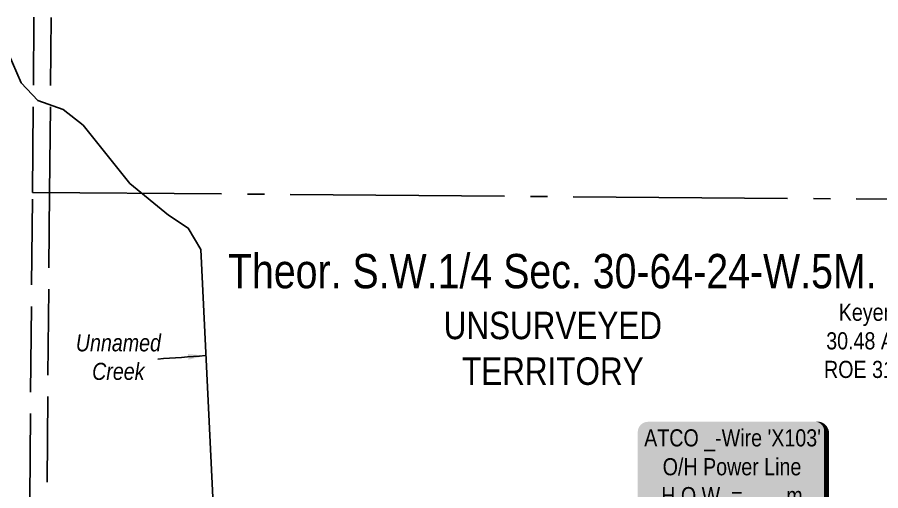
# Model space of a CAD drawing. Extents: x 454172 to 490274, y 6043290 to 6049925.
# Drawn here: x 459184 to 459687, y 6046617 to 6046893 of the extents above; entities that cross this region are included whole.
import ezdxf

# ---------------------------------------------------------------- set-up
doc = ezdxf.new("R2010")
doc.units = 0
doc.header["$LTSCALE"] = 5
doc.header["$PDMODE"] = 35
doc.header["$PDSIZE"] = 5
doc.linetypes.add('foc-QUARTERLINE', pattern=[33, 25, -3, 2, -3])
doc.linetypes.add('foc-UNSURVEYED', pattern=[12.5, 10, -2.5])
doc.layers.get('Defpoints').update_dxf_attribs({"color": 9})
for name, color, linetype in [('AS-POWER-T', 104, 'Continuous'), ('C-SYMBOL', 7, 'Continuous'), ('L-QSEC', 8, 'foc-QUARTERLINE'), ('L-UNS-T', 3, 'Continuous'), ('L-USEC', 7, 'foc-UNSURVEYED'), ('T-WATER', 160, 'Continuous'), ('T-WATER-T', 170, 'Continuous')]:
    doc.layers.add(name, color=color, linetype=linetype)
doc.layers.add('F-AR-T', color=190, linetype='Continuous', lineweight=9)
doc.styles.add('175L', font='ARIALN.TTF', dxfattribs={"height": 20})
doc.styles.add('80', font='ARIALN.TTF', dxfattribs={"height": 10})
doc.styles.add('80CG', font='ARIALN.TTF', dxfattribs={"height": 10})
doc.styles.add('80L', font='ARIALN.TTF', dxfattribs={"height": 10})
doc.styles.add('foc-LtypeFont', font='ARIALN.TTF', dxfattribs={"height": 7.35})
doc.linetypes.add('foc-TOPO-flowdirection-NOLINE', pattern='A,0,[">",foc-LtypeFont,S=0.3,R=0,X=0,Y=-0.945],-20,[">",foc-LtypeFont,S=0.3,R=0,X=0,Y=-0.945],0', length=20)
doc.dimstyles.new('Compass 5 000', dxfattribs={"dimscale": 5, "dimtxt": 9, "dimasz": 2, "dimexe": 0.2, "dimexo": 0.0625, "dimgap": 0.5, "dimtad": 0, "dimtih": 1, "dimtoh": 1, "dimzin": 0, "dimdsep": 46, "dimtxsty": '80CG', "dimcen": 0.1, "dimse1": 1, "dimse2": 1, "dimclrd": 256, "dimclrt": 256, "dimaunit": 1, "dimadec": 4, "dimazin": 0, "dimtfac": 0.06, "dimtofl": 0, "dimtmove": 0, "dimatfit": 1, "dimfxl": 0.2, "dimtolj": 1, "dimtzin": 0, "dimlwd": -1, "dimarcsym": 0})

# ---------------------------------------------------------------- blocks, each defined once
blk = doc.blocks.new('*D146')
at = {"layer": 'Defpoints', "color": 0, "transparency": 16777216}
for p in [(459744.07, 6046685.91), (459742.7, 6046684.09), (459766.99, 6046665.68)]:
    blk.add_point(p, dxfattribs=at)
at = {"layer": 'F-AR-T', "transparency": 16777216}
for p, q in [((459719.54, 6046704.49), (459709.54, 6046704.49)), ((459736.1, 6046691.94), (459719.54, 6046704.49)), ((459776.34, 6046661.46), (459784.31, 6046655.42))]:
    blk.add_line(p, q, dxfattribs=at)
for points in [[(459737.11, 6046693.27), (459735.09, 6046690.62), (459744.07, 6046685.91)], [(459777.34, 6046662.79), (459775.33, 6046660.13), (459768.36, 6046667.5)]]:
    blk.add_solid(points, dxfattribs=at)
at = {"layer": 'F-AR-T', "transparency": 16777216, "insert": (459681.02, 6046704.49), "char_height": 10, "attachment_point": 5, "style": '80CG'}
blk.add_mtext('\\A1;Keyera\\P30.48 A/R\\PROE 3184', dxfattribs=at)
blk = doc.blocks.new('*U339')
h = blk.add_hatch(color=255)
edge = h.paths.add_edge_path()
edge.add_line((-49, -28.5), (49, -28.5))
edge.add_arc((49, -22.5), 6, 270, 360)
edge.add_line((55, -22.5), (55, 21))
edge.add_arc((49, 21), 6, 0, 90)
edge.add_line((49, 27), (-49, 27))
edge.add_arc((-49, 21), 6, 90, 180)
edge.add_line((-55, 21), (-55, -22.5))
edge.add_arc((-49, -22.5), 6, 180, 270)
at = {"color": 104, "flags": 128}
blk.add_lwpolyline([(-49, -28.5, 3, 3, 0), (49, -28.5, 3, 3, 0.414214), (55, -22.5, 3, 3, 0), (55, 21, 3, 0, 0.414214), (49, 27, 0, 0, 0), (-49, 27, 0, 0, 0.414214), (-55, 21, 0, 0, 0), (-55, -22.5, 0, 3, 0.414214)], format="xyseb", close=True, dxfattribs=at)
blk.add_lwpolyline([(16.38, -139.22, 0, 7.5, 0), (0, 0, 0, 0, 0)], format="xyseb", dxfattribs=at)
at = {"color": 104, "style": '80'}
blk.add_attdef('ENTER_TEXT_001', (-26.85, -4.92), '', height=10, dxfattribs=at)

msp = doc.modelspace()

# ---------------------------------------------------------------- linework, layer by layer
at = {"layer": 'L-QSEC'}
msp.add_line((459963.058, 6046785.081), (459192.748, 6046791.124), dxfattribs=at)
at = {"layer": 'L-USEC'}
for p, q in [((459192.748, 6046791.124), (459193.656, 6046893.323)), ((459202.788, 6046791.035), (459203.695, 6046893.236)), ((459185.606, 6045987.183), (459192.748, 6046791.124)), ((459195.735, 6045997.144), (459202.788, 6046791.035))]:
    msp.add_line(p, q, dxfattribs=at)
at = {"layer": 'T-WATER'}
msp.add_lwpolyline([(459298.701, 6046597.265), (459291.008, 6046757.763), (459283.649, 6046770.288), (459272.068, 6046777.817), (459249.47, 6046796.382), (459222.387, 6046830.368), (459210.735, 6046839.454), (459196.006, 6046844.856), (459186.288, 6046855.052), (459173.307, 6046884.207)], dxfattribs=at)
at = {"layer": 'T-WATER', "linetype": 'foc-TOPO-flowdirection-NOLINE'}
msp.add_lwpolyline([(459298.701, 6046597.265), (459291.008, 6046757.763), (459283.649, 6046770.288), (459272.068, 6046777.817), (459249.47, 6046796.382), (459222.387, 6046830.368), (459210.735, 6046839.454), (459196.006, 6046844.856), (459186.288, 6046855.052), (459173.307, 6046884.207)], dxfattribs=at)

# ---------------------------------------------------------------- block references
at = {"layer": 'AS-POWER-T', "color": 6}
ref = msp.add_blockref('*U339', (459600.673, 6046630.322), dxfattribs=at)
ref.add_attrib('ENTER_TEXT_001', "ATCO _-Wire 'X103'", (459549.424, 6046642.95), dxfattribs={"layer": '0', "color": 104, "height": 10, "style": '80'})
ref.add_attrib('ENTER_TEXT_002', 'O/H Power Line', (459560.202, 6046626.106), dxfattribs={"layer": '0', "color": 104, "height": 10, "style": '80'})
ref.add_attrib('ENTER_TEXT_003', 'H.O.W. = __._m', (459559.373, 6046609.262), dxfattribs={"layer": '0', "color": 104, "height": 10, "style": '80'})

# ---------------------------------------------------------------- texts
at = {"layer": 'C-SYMBOL', "color": 3, "insert": (459495.843, 6046755.226), "char_height": 20, "width": 378.21282, "attachment_point": 2, "style": '175L'}
msp.add_mtext('Theor. S.W.1/4 Sec. 30-64-24-W.5M.', dxfattribs=at)
at = {"layer": 'L-UNS-T', "insert": (459496.171, 6046700.085), "char_height": 16, "attachment_point": 5, "style": '80L'}
msp.add_mtext_dynamic_manual_height_columns('UNSURVEYED TERRITORY', width=126.41375, gutter_width=47.5, heights=[0], dxfattribs=at)
at = {"layer": 'T-WATER-T', "insert": (459200.855, 6046708.417), "char_height": 9.99487, "attachment_point": 1, "style": '80L'}
msp.add_mtext_dynamic_manual_height_columns('\\pi17.225;{\\fArial Narrow|b0|i1|c0|p34;Unnamed \\P\\pi26.715;Creek}', width=83.53706, gutter_width=50, heights=[0], dxfattribs=at)

# ---------------------------------------------------------------- dimensions: what is measured, and where the dimension line sits
at = {"layer": 'F-AR-T'}
dim = msp.add_linear_dim(base=(459744.07, 6046685.905), p1=(459766.99, 6046665.682), p2=(459742.695, 6046684.091), angle=142.8472, text='Keyera\\P30.48 A/R\\PROE 3184', dimstyle='Compass 5 000', dxfattribs=at)
dim.commit()
dim.dimension.update_dxf_attribs({"geometry": '*D146', "text_midpoint": (459681.019, 6046704.491), "dimtype": 161})

# ---------------------------------------------------------------- leaders
at = {"layer": 'T-WATER-T', "path_type": 1}
msp.add_leader([(459293.551, 6046695.924), (459265.787, 6046693.913)], dimstyle='Compass 5 000', override={"dimgap": 0.5, "dimtad": 0}, dxfattribs=at)

doc.saveas('drawing.dxf')
